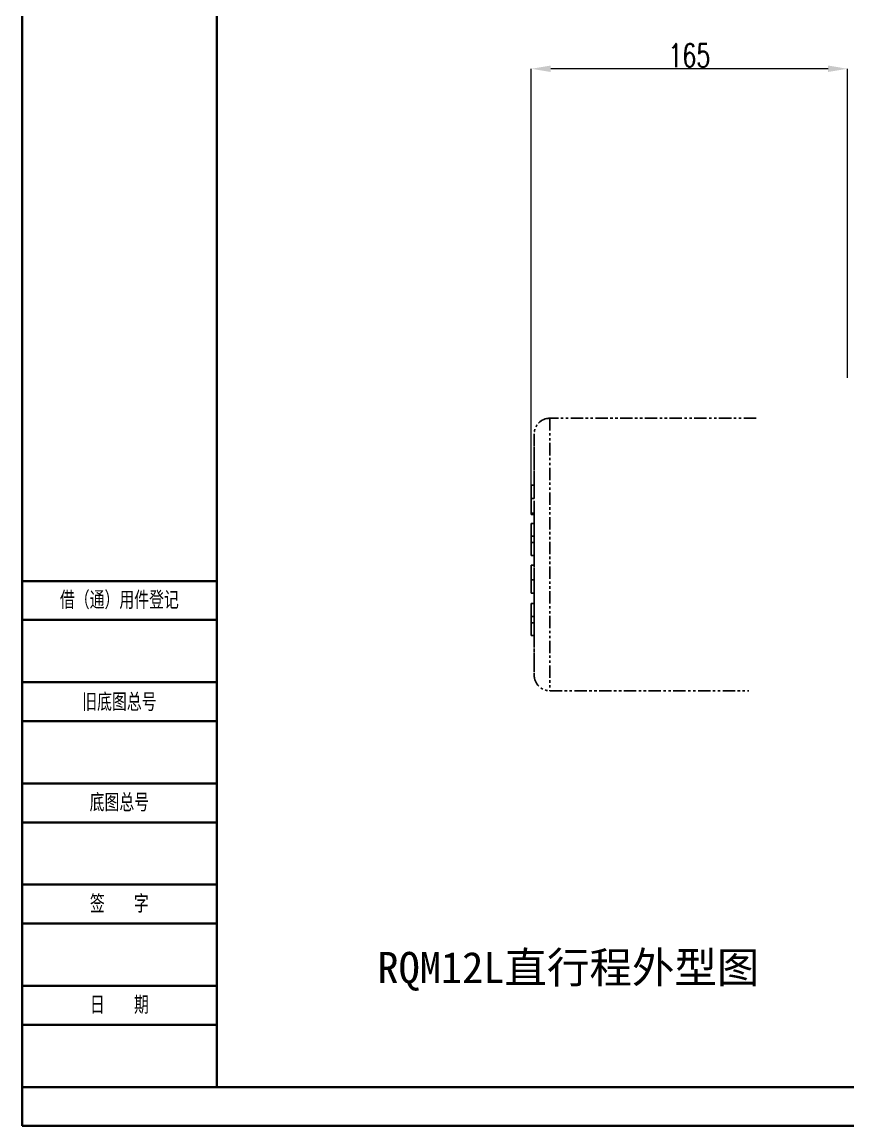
# Model space of a CAD drawing. Header units: millimetres. Extents: x 2379 to 4059, y 879 to 2067.
# Drawn here: x 2379 to 2803, y 879 to 1446 of the extents above; entities that cross this region are included whole.
import ezdxf

# ---------------------------------------------------------------- set-up
doc = ezdxf.new("R2010")
doc.units = ezdxf.units.MM
doc.linetypes.add('PHANTOM', pattern=[12.7, 6.35, -1.27, 1.27, -1.27, 1.27, -1.27])
for name, color, linetype, lineweight in [('AM_5', 3, 'Continuous', 25), ('文字', 7, 'Continuous', 13), ('粗实线', 7, 'Continuous', 40)]:
    doc.layers.add(name, color=color, linetype=linetype, lineweight=lineweight)
doc.styles.add('SLDTEXTSTYLE1', font='txt.shx', dxfattribs={"width": 0.7, "bigfont": 'gbcbig.shx'})
doc.styles.get("Standard").update_dxf_attribs({"font": 'arial.ttf'})
doc.styles.add('标注', font='txt.shx', dxfattribs={"width": 0.7, "height": 3.5})
doc.dimstyles.new('SLDDIMSTYLE12$0', dxfattribs={"dimtxt": 12, "dimasz": 10, "dimexe": 0, "dimexo": 0.0625, "dimgap": 0.875, "dimtad": 1, "dimdec": 1, "dimlfac": 1.8, "dimrnd": 1e-09, "dimzin": 12, "dimdsep": 46, "dimtxsty": 'SLDTEXTSTYLE1', "dimcen": 0.09, "dimdle": 8.16, "dimclrd": 3, "dimclre": 3, "dimadec": 0, "dimazin": 3, "dimtfac": 1, "dimtdec": 1, "dimtofl": 0, "dimtmove": 0, "dimatfit": 3, "dimfxl": 0, "dimfrac": 2, "dimtolj": 1, "dimlwd": 5, "dimlwe": 5, "dimarcsym": 0})

# ---------------------------------------------------------------- blocks, each defined once
blk = doc.blocks.new('*D40')
at = {"layer": 'AM_5', "color": 3, "linetype": 'Continuous', "lineweight": 5, "transparency": 16777216}
for p, q in [((2640.62, 1208.41), (2640.62, 1422.41)), ((2793.12, 1422.41), (2650.62, 1422.41))]:
    blk.add_line(p, q, dxfattribs=at)
at = {"layer": 'AM_5', "color": 3, "lineweight": 5, "transparency": 16777216}
blk.add_line((2803.12, 1263.59), (2803.12, 1422.41), dxfattribs=at)
at = {"layer": 'AM_5', "color": 3, "transparency": 16777216}
for points in [[(2650.62, 1424.08), (2650.62, 1420.75), (2640.62, 1422.41)], [(2793.12, 1424.08), (2793.12, 1420.75), (2803.12, 1422.41)]]:
    blk.add_solid(points, dxfattribs=at)
at = {"layer": 'Defpoints', "color": 0, "transparency": 16777216}
for p in [(2640.62, 1422.41), (2803.12, 1263.53), (2640.62, 1208.35)]:
    blk.add_point(p, dxfattribs=at)
at = {"layer": 'AM_5', "color": 0, "transparency": 16777216, "insert": (2721.87, 1429.29), "char_height": 12, "attachment_point": 5, "style": 'SLDTEXTSTYLE1'}
blk.add_mtext('\\A1;165', dxfattribs=at)

msp = doc.modelspace()

# ---------------------------------------------------------------- linework, layer by layer
at = {"color": 7, "linetype": 'PHANTOM', "lineweight": 25}
for p, q in [((2756.155, 1242.808), (2650.125, 1242.808)), ((2640.625, 1204.524), (2640.625, 1208.352)), ((2640.625, 1208.352), (2640.625, 1208.352)), ((2640.625, 1208.352), (2640.625, 1201.581)), ((2640.625, 1208.352), (2642.125, 1208.352)), ((2640.625, 1208.352), (2642.125, 1208.352)), ((2642.125, 1201.581), (2642.125, 1208.352)), ((2642.125, 1208.352), (2642.125, 1208.352)), ((2640.625, 1201.884), (2640.625, 1204.524)), ((2640.625, 1204.524), (2640.625, 1204.524)), ((2640.625, 1201.453), (2640.625, 1204.524)), ((2640.625, 1204.524), (2640.625, 1202.232)), ((2640.625, 1204.524), (2640.625, 1204.524)), ((2640.625, 1197.211), (2640.625, 1201.884)), ((2640.625, 1201.581), (2642.125, 1201.581)), ((2640.625, 1198.294), (2640.625, 1193.361)), ((2640.625, 1193.361), (2640.625, 1197.211)), ((2642.125, 1194.008), (2640.625, 1194.008)), ((2640.625, 1193.361), (2642.125, 1193.361)), ((2642.124, 1188.777), (2642.124, 1193.361)), ((2642.125, 1193.361), (2642.125, 1194.008)), ((2640.625, 1188.777), (2642.125, 1188.777)), ((2640.625, 1188.777), (2640.625, 1182.212)), ((2640.625, 1184.901), (2640.625, 1188.777)), ((2642.125, 1182.212), (2642.125, 1188.777)), ((2640.625, 1183.084), (2640.625, 1184.901)), ((2640.625, 1178.068), (2640.625, 1183.084)), ((2640.625, 1182.353), (2640.625, 1178.785)), ((2640.625, 1180.577), (2640.625, 1182.353)), ((2642.125, 1182.212), (2640.625, 1182.212)), ((2640.625, 1182.212), (2640.625, 1178.943)), ((2640.625, 1178.785), (2640.625, 1180.577)), ((2642.125, 1178.943), (2642.125, 1182.212)), ((2640.625, 1178.943), (2640.625, 1172.356)), ((2640.625, 1178.943), (2642.125, 1178.943)), ((2640.625, 1176.25), (2640.625, 1178.068)), ((2640.625, 1172.356), (2640.625, 1176.25)), ((2642.125, 1172.356), (2642.125, 1178.943)), ((2640.625, 1172.356), (2642.125, 1172.356)), ((2642.124, 1167.385), (2642.124, 1172.356)), ((2640.625, 1167.385), (2642.125, 1167.385)), ((2640.625, 1156.354), (2640.625, 1160.376)), ((2640.625, 1160.376), (2640.625, 1160.376)), ((2640.625, 1160.376), (2640.625, 1152.913)), ((2640.625, 1159.834), (2642.125, 1159.834)), ((2640.625, 1152.913), (2640.625, 1156.614)), ((2640.625, 1156.354), (2640.625, 1156.354)), ((2640.625, 1155.905), (2640.625, 1156.152)), ((2640.625, 1152.913), (2640.625, 1155.905)), ((2640.625, 1152.913), (2640.625, 1152.913)), ((2640.625, 1152.913), (2642.125, 1152.913)), ((2640.625, 1147.55), (2642.125, 1147.55)), ((2640.625, 1147.55), (2640.625, 1140.985)), ((2640.625, 1143.674), (2640.625, 1147.55)), ((2642.125, 1140.985), (2642.125, 1147.55)), ((2640.625, 1141.857), (2640.625, 1143.674)), ((2640.625, 1136.841), (2640.625, 1141.857)), ((2640.625, 1141.126), (2640.625, 1137.558)), ((2640.625, 1139.35), (2640.625, 1141.126)), ((2642.125, 1140.985), (2640.625, 1140.985)), ((2640.625, 1140.985), (2640.625, 1137.716)), ((2642.125, 1137.716), (2642.125, 1140.985)), ((2640.625, 1137.558), (2640.625, 1139.35)), ((2640.625, 1137.716), (2640.625, 1131.129)), ((2640.625, 1137.716), (2642.125, 1137.716)), ((2640.625, 1135.023), (2640.625, 1136.841)), ((2640.625, 1131.129), (2640.625, 1135.023)), ((2642.125, 1131.129), (2642.125, 1137.716)), ((2640.625, 1131.129), (2642.125, 1131.129)), ((2650.125, 1102.808), (2752.517, 1102.808))]:
    msp.add_line(p, q, dxfattribs=at)
at = {"color": 7, "linetype": 'PHANTOM', "lineweight": 25, "flags": 128}
msp.add_lwpolyline([(2650.125, 1242.808), (2650.125, 1242.63), (2650.125, 1242.096), (2650.125, 1241.209), (2650.125, 1239.973), (2650.125, 1238.395), (2650.125, 1236.483), (2650.125, 1234.246), (2650.125, 1231.696), (2650.125, 1228.846), (2650.125, 1225.711), (2650.125, 1222.306), (2650.125, 1218.649), (2650.125, 1214.758), (2650.125, 1210.653), (2650.125, 1206.356), (2650.125, 1201.887), (2650.125, 1197.271), (2650.125, 1192.53), (2650.125, 1187.688), (2650.125, 1182.77), (2650.125, 1177.802), (2650.125, 1172.808), (2650.125, 1167.815), (2650.125, 1162.846), (2650.125, 1157.929), (2650.125, 1153.087), (2650.125, 1148.346), (2650.125, 1143.729), (2650.125, 1139.261), (2650.125, 1134.963), (2650.125, 1130.859), (2650.125, 1126.968), (2650.125, 1123.311), (2650.125, 1119.906), (2650.125, 1116.77), (2650.125, 1113.921), (2650.125, 1111.371), (2650.125, 1109.134), (2650.125, 1107.222), (2650.125, 1105.644), (2650.125, 1104.408), (2650.125, 1103.521), (2650.125, 1102.987), (2650.125, 1102.808)], dxfattribs=at)
at = {"color": 7, "linetype": 'PHANTOM', "lineweight": 25}
for centre, start, end in [((2650.125, 1234.808), 90, 180), ((2650.125, 1110.808), 180, 270)]:
    msp.add_arc(centre, 8, start, end, dxfattribs=at)
for points, knots in [([(2642.125, 1208.352), (2642.125, 1209.547), (2642.125, 1212.491), (2642.125, 1216.718), (2642.125, 1221.023), (2642.125, 1224.78), (2642.125, 1227.961), (2642.125, 1230.8), (2642.125, 1233.062), (2642.125, 1234.496), (2642.125, 1234.962), (2642.125, 1234.496), (2642.125, 1233.062), (2642.125, 1230.8), (2642.125, 1227.961), (2642.125, 1224.78), (2642.125, 1221.021), (2642.125, 1216.727), (2642.125, 1211.965), (2642.125, 1206.813), (2642.125, 1201.362), (2642.125, 1195.123), (2642.125, 1188.12), (2642.125, 1180.447), (2642.125, 1175.329), (2642.125, 1172.808)], [0, 0, 0, 0, 0.0279063, 0.0687994, 0.1096924, 0.150368, 0.1906154, 0.2302372, 0.2813181, 0.3310053, 0.3791996, 0.4273908, 0.4770781, 0.528162, 0.5677838, 0.6080312, 0.6487067, 0.6895998, 0.7304928, 0.7711684, 0.8114158, 0.8510376, 0.9021185, 0.9518065, 1, 1, 1, 1]), ([(2640.625, 1202.232), (2640.625, 1201.535), (2640.625, 1200.485), (2640.625, 1199.149), (2640.625, 1198.386), (2640.625, 1197.909), (2640.625, 1197.865), (2640.625, 1197.841)], [0, 0, 0, 0, 0.3362422, 0.5068906, 0.6797858, 0.8263629, 1, 1, 1, 1]), ([(2640.625, 1201.581), (2640.625, 1200.571), (2640.625, 1198.733), (2640.625, 1196.502), (2640.625, 1195.032), (2640.625, 1194.147), (2640.625, 1194.059), (2640.625, 1194.008)], [0, 0, 0, 0, 0.276074, 0.5026478, 0.648994, 0.7958383, 1, 1, 1, 1]), ([(2640.625, 1197.841), (2640.625, 1197.866), (2640.625, 1197.908), (2640.625, 1198.349), (2640.625, 1199.074), (2640.625, 1200.143), (2640.625, 1201.018), (2640.625, 1201.453)], [0, 0, 0, 0, 0.23514464, 0.37534254, 0.51600229, 0.75891345, 1, 1, 1, 1]), ([(2640.625, 1194.008), (2640.625, 1194.03), (2640.625, 1194.073), (2640.625, 1194.455), (2640.625, 1195.532), (2640.625, 1196.928), (2640.625, 1197.986), (2640.625, 1198.294)], [0, 0, 0, 0, 0.1629267, 0.3248672, 0.5602734, 0.8718604, 1, 1, 1, 1]), ([(2642.125, 1194.008), (2642.125, 1194.058), (2642.125, 1194.143), (2642.125, 1194.993), (2642.125, 1196.42), (2642.125, 1198.666), (2642.125, 1200.54), (2642.125, 1201.581)], [0, 0, 0, 0, 0.20196089, 0.34462277, 0.48768998, 0.71560343, 1, 1, 1, 1]), ([(2642.125, 1172.808), (2642.125, 1170.288), (2642.125, 1165.169), (2642.125, 1157.496), (2642.125, 1150.494), (2642.125, 1144.255), (2642.125, 1138.803), (2642.125, 1133.652), (2642.125, 1128.889), (2642.125, 1124.596), (2642.125, 1120.836), (2642.125, 1117.656), (2642.125, 1114.817), (2642.125, 1112.554), (2642.125, 1111.12), (2642.125, 1110.655), (2642.125, 1111.12), (2642.125, 1112.554), (2642.125, 1114.816), (2642.125, 1117.657), (2642.125, 1120.832), (2642.125, 1124.612), (2642.125, 1128.061), (2642.125, 1130.399), (2642.125, 1131.129)], [0, 0, 0, 0, 0.05074112, 0.10305579, 0.15684183, 0.19855941, 0.24093569, 0.28376278, 0.32681888, 0.36987498, 0.41270207, 0.45507835, 0.49679593, 0.55057883, 0.60289426, 0.65363776, 0.70437809, 0.75669356, 0.8104796, 0.85219718, 0.89457346, 0.93740055, 0.98045665, 1, 1, 1, 1]), ([(2640.625, 1167.385), (2640.625, 1167.357), (2640.625, 1167.311), (2640.625, 1166.899), (2640.625, 1166.201), (2640.625, 1164.938), (2640.625, 1163.006), (2640.625, 1161.176), (2640.625, 1160.15), (2640.625, 1159.834)], [0, 0, 0, 0, 0.19850126, 0.33381372, 0.46876285, 0.63199476, 0.79642738, 0.93750048, 1, 1, 1, 1]), ([(2640.625, 1160.094), (2640.625, 1160.919), (2640.625, 1162.57), (2640.625, 1164.679), (2640.625, 1166.402), (2640.625, 1167.263), (2640.625, 1167.344), (2640.625, 1167.385)], [0, 0, 0, 0, 0.1793436, 0.3588888, 0.5415629, 0.7659487, 1, 1, 1, 1]), ([(2640.625, 1159.834), (2640.625, 1160.182), (2640.625, 1160.862), (2640.625, 1161.781), (2640.625, 1162.601), (2640.625, 1163.135), (2640.625, 1163.393), (2640.625, 1163.414), (2640.625, 1163.425)], [0, 0, 0, 0, 0.1055686, 0.2061744, 0.3333255, 0.5255849, 0.762499, 1, 1, 1, 1]), ([(2640.625, 1163.425), (2640.625, 1163.397), (2640.625, 1163.349), (2640.625, 1162.905), (2640.625, 1161.977), (2640.625, 1160.915), (2640.625, 1160.064), (2640.625, 1159.707)], [0, 0, 0, 0, 0.3330331, 0.5539557, 0.7183333, 0.8819115, 1, 1, 1, 1]), ([(2642.125, 1159.834), (2642.125, 1160.692), (2642.125, 1162.253), (2642.125, 1164.232), (2642.125, 1165.845), (2642.125, 1166.843), (2642.125, 1167.309), (2642.125, 1167.36), (2642.125, 1167.385)], [0, 0, 0, 0, 0.1686401, 0.3068009, 0.4445468, 0.6493658, 0.8244287, 1, 1, 1, 1]), ([(2640.625, 1156.152), (2640.625, 1156.159), (2640.625, 1156.176), (2640.625, 1156.393), (2640.625, 1157.112), (2640.625, 1158.394), (2640.625, 1159.545), (2640.625, 1160.094)], [0, 0, 0, 0, 0.0480273, 0.1148309, 0.233216, 0.6345243, 1, 1, 1, 1]), ([(2640.625, 1159.834), (2640.625, 1159.325), (2640.625, 1158.308), (2640.625, 1156.676), (2640.625, 1155.116), (2640.625, 1153.861), (2640.625, 1153.041), (2640.625, 1152.957), (2640.625, 1152.913)], [0, 0, 0, 0, 0.1311456, 0.2615272, 0.4305323, 0.5990583, 0.786172, 1, 1, 1, 1]), ([(2640.625, 1156.614), (2640.625, 1156.628), (2640.625, 1156.655), (2640.625, 1156.925), (2640.625, 1157.513), (2640.625, 1158.318), (2640.625, 1159.15), (2640.625, 1159.651), (2640.625, 1159.834)], [0, 0, 0, 0, 0.22963186, 0.4575605, 0.61528184, 0.77364991, 0.91696716, 1, 1, 1, 1]), ([(2640.625, 1159.707), (2640.625, 1159.283), (2640.625, 1158.54), (2640.625, 1157.598), (2640.625, 1156.889), (2640.625, 1156.42), (2640.625, 1156.379), (2640.625, 1156.354)], [0, 0, 0, 0, 0.2043544, 0.3586739, 0.5127895, 0.7124459, 1, 1, 1, 1]), ([(2642.125, 1152.913), (2642.125, 1152.977), (2642.125, 1153.092), (2642.125, 1154.216), (2642.125, 1155.737), (2642.125, 1157.678), (2642.125, 1159.094), (2642.125, 1159.834)], [0, 0, 0, 0, 0.2594927, 0.46447, 0.6370764, 0.810103, 1, 1, 1, 1]), ([(2642.124, 1147.55), (2642.124, 1148.354), (2642.124, 1150.08), (2642.124, 1151.926), (2642.124, 1152.913)], [0, 0, 0, 0, 0.4653058, 1, 1, 1, 1])]:
    msp.add_open_spline(points, degree=3, knots=knots, dxfattribs=at)
at = {"layer": '粗实线'}
for p, q in [((2378.984, 2067.144), (2378.984, 879.144)), ((2478.984, 2047.144), (2478.984, 899.144)), ((2478.984, 1159.144), (2378.984, 1159.144)), ((2478.984, 1139.144), (2378.984, 1139.144)), ((2478.984, 1107.144), (2378.984, 1107.144)), ((2478.984, 1087.144), (2378.984, 1087.144)), ((2478.984, 1055.144), (2378.984, 1055.144)), ((2478.984, 1035.144), (2378.984, 1035.144)), ((2478.984, 1003.144), (2378.984, 1003.144)), ((2478.984, 983.144), (2378.984, 983.144)), ((2478.984, 951.144), (2378.984, 951.144)), ((2478.984, 931.144), (2378.984, 931.144)), ((2478.984, 899.144), (2378.984, 899.144)), ((2478.984, 899.144), (4038.984, 899.144)), ((2378.984, 879.144), (4058.984, 879.144))]:
    msp.add_line(p, q, dxfattribs=at)

# ---------------------------------------------------------------- texts
at = {"insert": (2561.59, 968.56), "char_height": 16, "attachment_point": 1}
msp.add_mtext_dynamic_manual_height_columns('{\\fSimSun|b0|i0|c134|p2;RQM12L直行程外型图}', width=346.87386, gutter_width=25, heights=[0], dxfattribs=at)
at = {"layer": '文字', "char_height": 8, "width": 100, "attachment_point": 5, "style": '标注'}
for s, insert in [('{\\fSimSun|b0|i0|c134|p54;借（通）用件登记}', (2428.984, 1149.144)), ('{\\fSimSun|b0|i0|c134|p54;旧底图总号}', (2428.984, 1096.765)), ('{\\fSimSun|b0|i0|c134|p54;底图总号}', (2428.984, 1045.144)), ('{\\fSimSun|b0|i0|c134|p54;签}   {\\fSimSun|b0|i0|c134|p54;字}', (2428.984, 993.144)), ('{\\fSimSun|b0|i0|c134|p54;日}   {\\fSimSun|b0|i0|c134|p54;期}', (2428.984, 941.144))]:
    msp.add_mtext(s, dxfattribs=dict(at, insert=insert))

# ---------------------------------------------------------------- dimensions: what is measured, and where the dimension line sits
at = {"layer": 'AM_5'}
dim = msp.add_linear_dim(base=(2640.625, 1422.412), p1=(2803.125, 1263.529), p2=(2640.625, 1208.352), angle=360, text='165', dimstyle='SLDDIMSTYLE12$0', override={"dimlfac": 1, "dimpost": ''}, dxfattribs=at)
dim.commit()
dim.dimension.update_dxf_attribs({"geometry": '*D40', "text_midpoint": (2721.875, 1429.287)})

doc.saveas('drawing.dxf')
